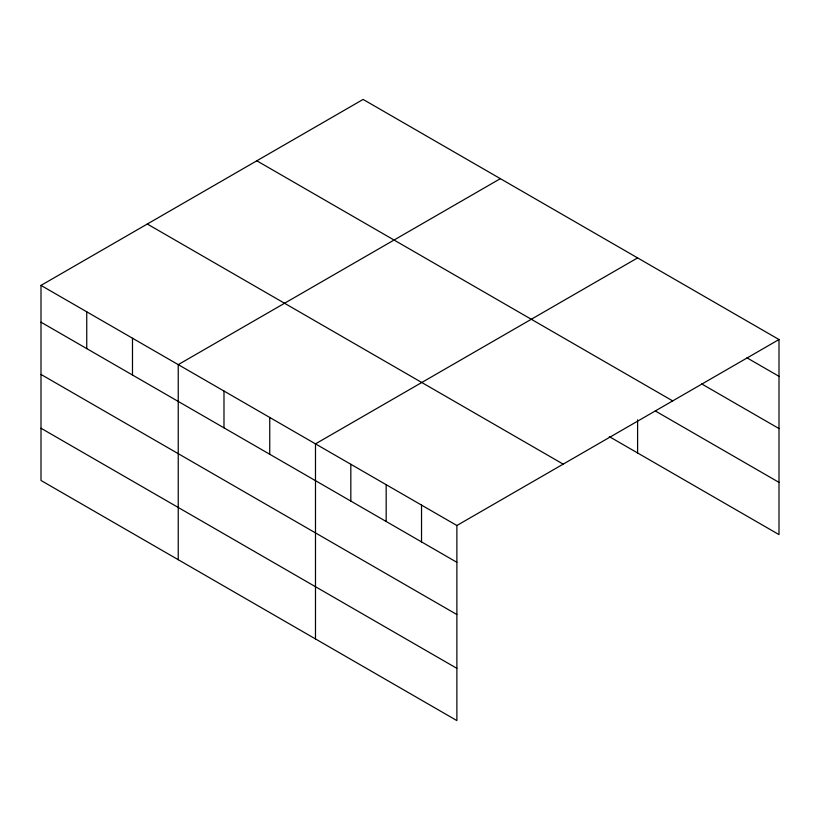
<?xml version="1.0" encoding="UTF-8"?>
<svg xmlns="http://www.w3.org/2000/svg" width="820" height="820" viewBox="0 0 820 820"><rect width="100%" height="100%" fill="white"/><g stroke="black" fill="none" stroke-linecap="round" stroke-linejoin="round"><path stroke-width="1.23" d="M456.883 614.539L456.883 525.507L41 285.401L41 480.469L456.883 720.575L456.883 614.539L41 374.433M609.28 436.609L779 534.599L779 339.531L363.116 99.425L41 285.401M500.364 178.657L178.237 364.633L178.237 559.701M637.601 257.9L315.485 443.866L315.485 638.934M456.883 525.507L779 339.531M746.969 357.838L779 376.329M701.674 383.914L779 428.563M256.824 160.802L672.697 400.908M655.272 410.943L779 482.375M147.303 224.024L563.176 464.13M41 322.198L456.883 562.305M41 428.235L456.883 668.351M637.601 419.84L637.601 452.968M421.531 505.099L421.531 541.897M386.179 484.692L386.179 521.489M350.827 464.284L350.827 501.081M269.739 417.462L269.739 454.259M223.983 391.048L223.983 427.845M132.491 338.219L132.491 375.027M86.746 311.815L86.746 348.613"/></g></svg>
